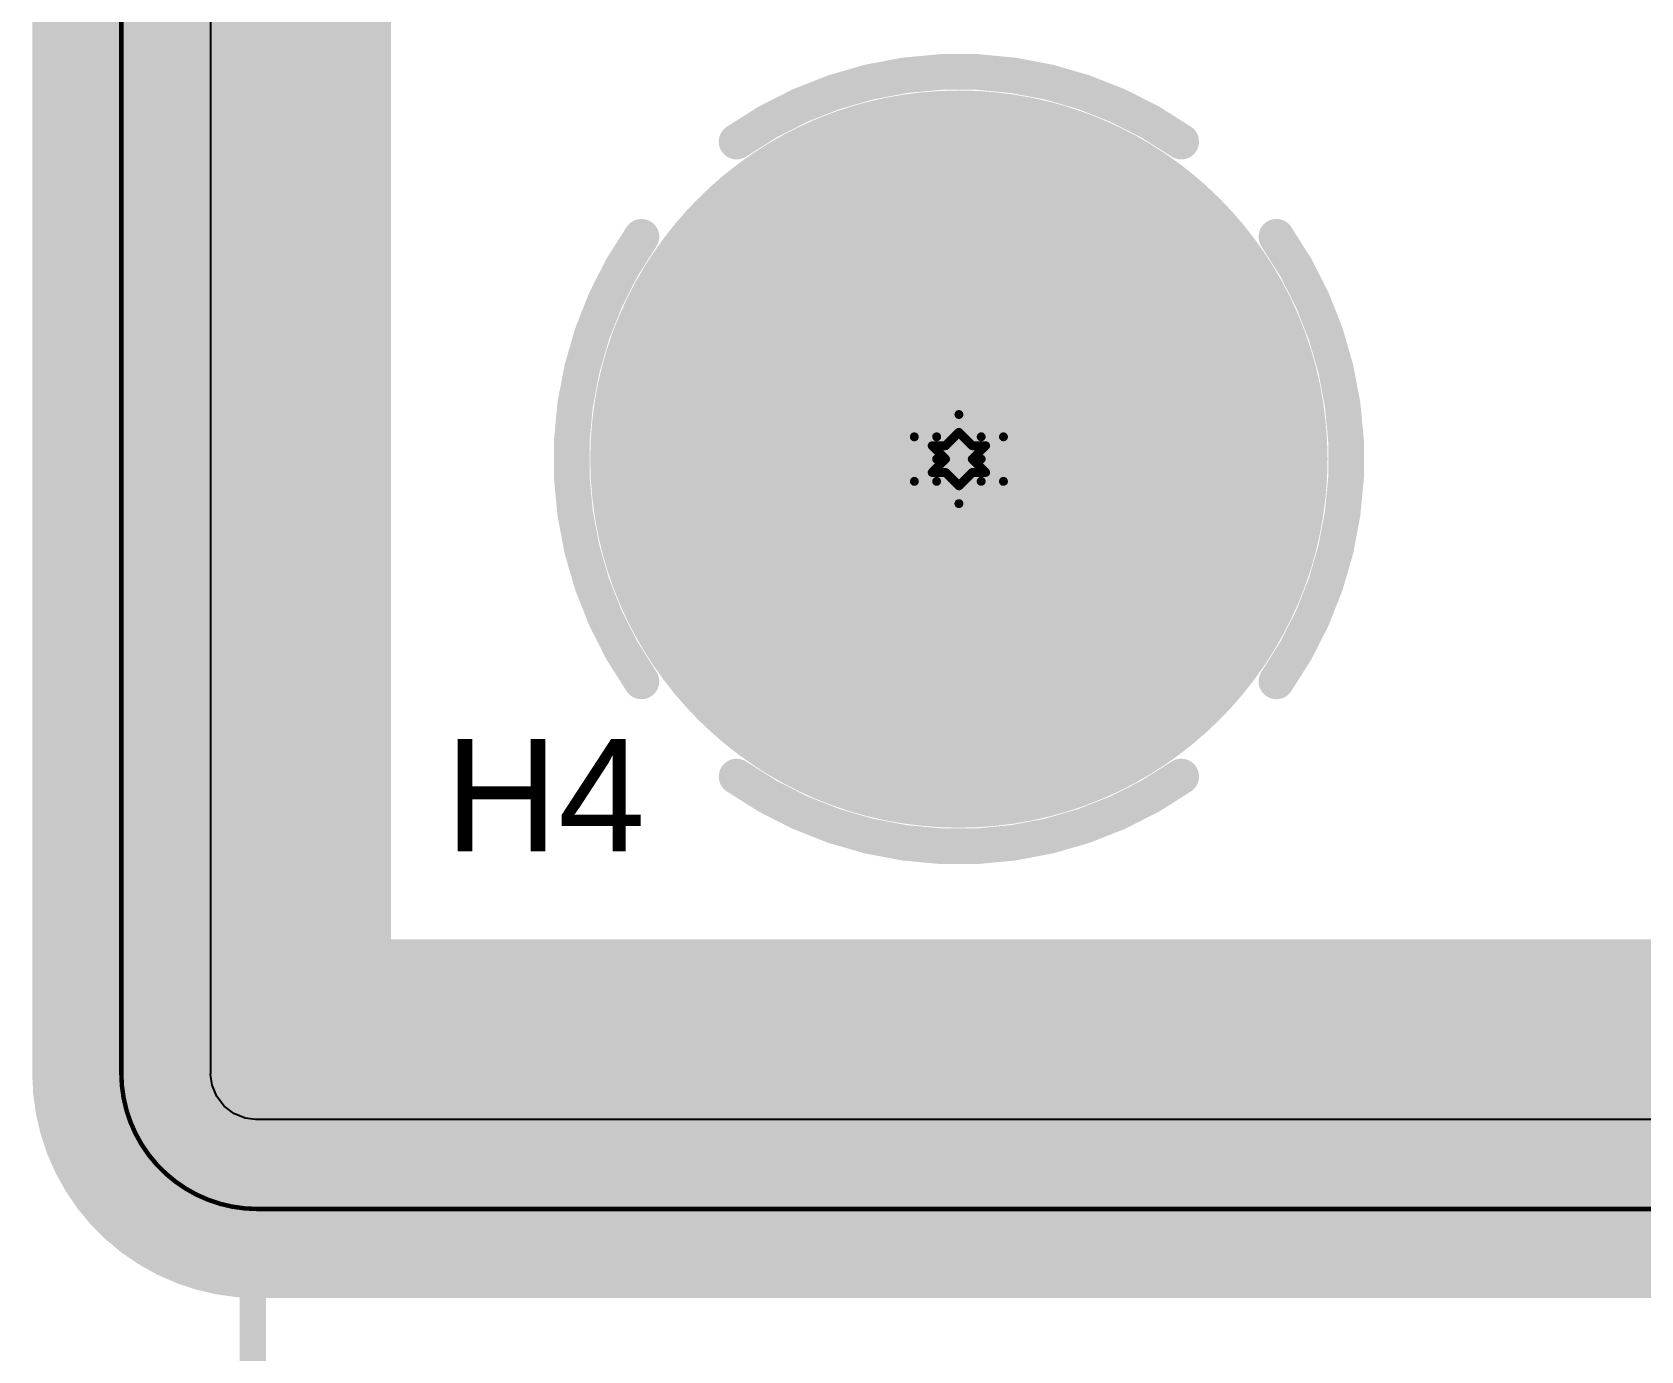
# Model space of a CAD drawing. Header units: inches. Extents: x -0.3 to 12.2, y -3.2 to 4.4.
# Drawn here: x -0.0205 to 0.3406, y 0.1152 to 0.4112 of the extents above; entities that cross this region are included whole.
import ezdxf

# ---------------------------------------------------------------- set-up
doc = ezdxf.new("R2010")
doc.units = ezdxf.units.IN
doc.header["$MEASUREMENT"] = 0
for name, color, linetype in [('Board', 76, 'Continuous'), ('Board Layer Stack Bottom Solder', 6, 'Continuous'), ('Bottom Layer_L8', 5, 'Continuous'), ('FAB_DWG_INFO', 1, 'Continuous'), ('Inner_L3', 76, 'Continuous'), ('Inner_L6', 156, 'Continuous'), ('Keep-Out Layer', 6, 'Continuous'), ('Multi-Layer', 9, 'Continuous'), ('Pad Holes', 156, 'Continuous'), ('Plane_L2', 76, 'Continuous'), ('Plane_L4', 136, 'Continuous'), ('Plane_L5', 16, 'Continuous'), ('Plane_L7', 216, 'Continuous'), ('Top Overlay', 2, 'Continuous'), ('Top Solder', 216, 'Continuous'), ('TOP_L1', 1, 'Continuous')]:
    doc.layers.add(name, color=color, linetype=linetype)
doc.styles.add('Arial', font='', dxfattribs={"height": 0.2})
doc.styles.get('Arial').set_extended_font_data('Arial')

# ---------------------------------------------------------------- blocks, each defined once
blk = doc.blocks.new('HOLE_3MM_293')
at = {"layer": 'Board Layer Stack Bottom Solder'}
h = blk.add_hatch(color=6, dxfattribs=at)
edge = h.paths.add_edge_path()
edge.add_arc((0, 0), 0.08274, 0, 360)
at = {"layer": 'Bottom Layer_L8'}
h = blk.add_hatch(color=5, dxfattribs=at)
edge = h.paths.add_edge_path()
edge.add_arc((0, 0), 0.07874, 0, 360)
at = {"layer": 'Inner_L3'}
h = blk.add_hatch(color=76, dxfattribs=at)
edge = h.paths.add_edge_path()
edge.add_arc((0, 0), 0.07874, 0, 360)
at = {"layer": 'Inner_L6'}
h = blk.add_hatch(color=156, dxfattribs=at)
edge = h.paths.add_edge_path()
edge.add_arc((0, 0), 0.07874, 0, 360)
at = {"layer": 'Multi-Layer'}
h = blk.add_hatch(color=9, dxfattribs=at)
edge = h.paths.add_edge_path()
edge.add_arc((0, 0), 0.07874, 0, 360)
at = {"layer": 'Pad Holes'}
h = blk.add_hatch(color=7, dxfattribs=at)
edge = h.paths.add_edge_path()
edge.add_arc((0, 0), 0.06299, 0, 360)
at = {"layer": 'Top Solder'}
h = blk.add_hatch(color=216, dxfattribs=at)
edge = h.paths.add_edge_path()
edge.add_arc((0, 0), 0.08274, 0, 360)
at = {"layer": 'TOP_L1'}
h = blk.add_hatch(color=1, dxfattribs=at)
edge = h.paths.add_edge_path()
edge.add_arc((0, 0), 0.07874, 0, 360)
at = {"layer": 'Plane_L2'}
for points in [[(-0.0499, 0.07126, 0.008, 0.008, -0.315299), (0.0499, 0.07126, 0.008, 0.008, 0)], [(-0.07126, -0.0499, 0.008, 0.008, -0.315299), (-0.07126, 0.0499, 0.008, 0.008, 0)], [(0.07126, 0.0499, 0.008, 0.008, -0.315299), (0.07126, -0.0499, 0.008, 0.008, 0)], [(0.0499, -0.07126, 0.008, 0.008, -0.315299), (-0.0499, -0.07126, 0.008, 0.008, 0)]]:
    blk.add_lwpolyline(points, format="xyseb", dxfattribs=at)
for points in [[(-0.0519, 0.07126, 0.004, 0.004, 1), (-0.0479, 0.07126, 0.004, 0.004, 1)], [(0.0479, 0.07126, 0.004, 0.004, 1), (0.0519, 0.07126, 0.004, 0.004, 1)], [(-0.07326, 0.0499, 0.004, 0.004, 1), (-0.06926, 0.0499, 0.004, 0.004, 1)], [(0.06926, 0.0499, 0.004, 0.004, 1), (0.07326, 0.0499, 0.004, 0.004, 1)], [(-0.07326, -0.0499, 0.004, 0.004, 1), (-0.06926, -0.0499, 0.004, 0.004, 1)], [(0.06926, -0.0499, 0.004, 0.004, 1), (0.07326, -0.0499, 0.004, 0.004, 1)], [(-0.0519, -0.07126, 0.004, 0.004, 1), (-0.0479, -0.07126, 0.004, 0.004, 1)], [(0.0479, -0.07126, 0.004, 0.004, 1), (0.0519, -0.07126, 0.004, 0.004, 1)]]:
    blk.add_lwpolyline(points, format="xyseb", close=True, dxfattribs=at)
at = {"layer": 'Plane_L4'}
for points in [[(-0.0499, 0.07126, 0.008, 0.008, -0.315299), (0.0499, 0.07126, 0.008, 0.008, 0)], [(-0.07126, -0.0499, 0.008, 0.008, -0.315299), (-0.07126, 0.0499, 0.008, 0.008, 0)], [(0.07126, 0.0499, 0.008, 0.008, -0.315299), (0.07126, -0.0499, 0.008, 0.008, 0)], [(0.0499, -0.07126, 0.008, 0.008, -0.315299), (-0.0499, -0.07126, 0.008, 0.008, 0)]]:
    blk.add_lwpolyline(points, format="xyseb", dxfattribs=at)
for points in [[(-0.0519, 0.07126, 0.004, 0.004, 1), (-0.0479, 0.07126, 0.004, 0.004, 1)], [(0.0479, 0.07126, 0.004, 0.004, 1), (0.0519, 0.07126, 0.004, 0.004, 1)], [(-0.07326, 0.0499, 0.004, 0.004, 1), (-0.06926, 0.0499, 0.004, 0.004, 1)], [(0.06926, 0.0499, 0.004, 0.004, 1), (0.07326, 0.0499, 0.004, 0.004, 1)], [(-0.07326, -0.0499, 0.004, 0.004, 1), (-0.06926, -0.0499, 0.004, 0.004, 1)], [(0.06926, -0.0499, 0.004, 0.004, 1), (0.07326, -0.0499, 0.004, 0.004, 1)], [(-0.0519, -0.07126, 0.004, 0.004, 1), (-0.0479, -0.07126, 0.004, 0.004, 1)], [(0.0479, -0.07126, 0.004, 0.004, 1), (0.0519, -0.07126, 0.004, 0.004, 1)]]:
    blk.add_lwpolyline(points, format="xyseb", close=True, dxfattribs=at)
at = {"layer": 'Plane_L5'}
for points in [[(-0.0499, 0.07126, 0.008, 0.008, -0.315299), (0.0499, 0.07126, 0.008, 0.008, 0)], [(-0.07126, -0.0499, 0.008, 0.008, -0.315299), (-0.07126, 0.0499, 0.008, 0.008, 0)], [(0.07126, 0.0499, 0.008, 0.008, -0.315299), (0.07126, -0.0499, 0.008, 0.008, 0)], [(0.0499, -0.07126, 0.008, 0.008, -0.315299), (-0.0499, -0.07126, 0.008, 0.008, 0)]]:
    blk.add_lwpolyline(points, format="xyseb", dxfattribs=at)
for points in [[(-0.0519, 0.07126, 0.004, 0.004, 1), (-0.0479, 0.07126, 0.004, 0.004, 1)], [(0.0479, 0.07126, 0.004, 0.004, 1), (0.0519, 0.07126, 0.004, 0.004, 1)], [(-0.07326, 0.0499, 0.004, 0.004, 1), (-0.06926, 0.0499, 0.004, 0.004, 1)], [(0.06926, 0.0499, 0.004, 0.004, 1), (0.07326, 0.0499, 0.004, 0.004, 1)], [(-0.07326, -0.0499, 0.004, 0.004, 1), (-0.06926, -0.0499, 0.004, 0.004, 1)], [(0.06926, -0.0499, 0.004, 0.004, 1), (0.07326, -0.0499, 0.004, 0.004, 1)], [(-0.0519, -0.07126, 0.004, 0.004, 1), (-0.0479, -0.07126, 0.004, 0.004, 1)], [(0.0479, -0.07126, 0.004, 0.004, 1), (0.0519, -0.07126, 0.004, 0.004, 1)]]:
    blk.add_lwpolyline(points, format="xyseb", close=True, dxfattribs=at)
at = {"layer": 'Plane_L7'}
for points in [[(-0.0499, 0.07126, 0.008, 0.008, -0.315299), (0.0499, 0.07126, 0.008, 0.008, 0)], [(-0.07126, -0.0499, 0.008, 0.008, -0.315299), (-0.07126, 0.0499, 0.008, 0.008, 0)], [(0.07126, 0.0499, 0.008, 0.008, -0.315299), (0.07126, -0.0499, 0.008, 0.008, 0)], [(0.0499, -0.07126, 0.008, 0.008, -0.315299), (-0.0499, -0.07126, 0.008, 0.008, 0)]]:
    blk.add_lwpolyline(points, format="xyseb", dxfattribs=at)
for points in [[(-0.0519, 0.07126, 0.004, 0.004, 1), (-0.0479, 0.07126, 0.004, 0.004, 1)], [(0.0479, 0.07126, 0.004, 0.004, 1), (0.0519, 0.07126, 0.004, 0.004, 1)], [(-0.07326, 0.0499, 0.004, 0.004, 1), (-0.06926, 0.0499, 0.004, 0.004, 1)], [(0.06926, 0.0499, 0.004, 0.004, 1), (0.07326, 0.0499, 0.004, 0.004, 1)], [(-0.07326, -0.0499, 0.004, 0.004, 1), (-0.06926, -0.0499, 0.004, 0.004, 1)], [(0.06926, -0.0499, 0.004, 0.004, 1), (0.07326, -0.0499, 0.004, 0.004, 1)], [(-0.0519, -0.07126, 0.004, 0.004, 1), (-0.0479, -0.07126, 0.004, 0.004, 1)], [(0.0479, -0.07126, 0.004, 0.004, 1), (0.0519, -0.07126, 0.004, 0.004, 1)]]:
    blk.add_lwpolyline(points, format="xyseb", close=True, dxfattribs=at)

msp = doc.modelspace()

# ---------------------------------------------------------------- linework, layer by layer
at = {"layer": 'Board'}
for points in [[(-0.00051, 0.17753, 0.001, 0.001, 0), (-0.00051, 3.42253, 0.001, 0.001, 0)], [(0.03002, 0.147, 0.001, 0.001, -0.414214), (-0.00051, 0.17753, 0.001, 0.001, 0)], [(0.03002, 0.147, 0.001, 0.001, 0), (0.61957, 0.147, 0.001, 0.001, 0)]]:
    msp.add_lwpolyline(points, format="xyseb", dxfattribs=at)
for points in [[(-0.00076, 0.17753, 0.0005, 0.0005, 1), (-0.00026, 0.17753, 0.0005, 0.0005, 1)], [(-0.00076, 0.17753, 0.0005, 0.0005, 1), (-0.00026, 0.17753, 0.0005, 0.0005, 1)], [(0.02977, 0.147, 0.0005, 0.0005, 1), (0.03027, 0.147, 0.0005, 0.0005, 1)], [(0.02977, 0.147, 0.0005, 0.0005, 1), (0.03027, 0.147, 0.0005, 0.0005, 1)]]:
    msp.add_lwpolyline(points, format="xyseb", close=True, dxfattribs=at)
at = {"layer": 'FAB_DWG_INFO'}
for points in [[(0.02902, -0.30491, 0.00591, 0.00591, 0), (0.02902, 0.33501, 0.00591, 0.00591, 0)], [(0.1825, 0.32033, 0.002, 0.002, 0), (0.1875, 0.32533, 0.002, 0.002, 0)], [(0.1875, 0.32533, 0.002, 0.002, 0), (0.1925, 0.32033, 0.002, 0.002, 0)], [(0.1845, 0.31833, 0.002, 0.002, 0), (0.1875, 0.32133, 0.002, 0.002, 0)], [(0.1875, 0.32133, 0.002, 0.002, 0), (0.1905, 0.31833, 0.002, 0.002, 0)], [(0.1775, 0.32033, 0.002, 0.002, 0), (0.1825, 0.31533, 0.002, 0.002, 0)], [(0.1775, 0.32033, 0.002, 0.002, 0), (0.1825, 0.32033, 0.002, 0.002, 0)], [(0.1815, 0.31833, 0.002, 0.002, 0), (0.1845, 0.31533, 0.002, 0.002, 0)], [(0.1815, 0.31833, 0.002, 0.002, 0), (0.1845, 0.31833, 0.002, 0.002, 0)], [(0.1905, 0.31833, 0.002, 0.002, 0), (0.1935, 0.31833, 0.002, 0.002, 0)], [(0.1905, 0.31533, 0.002, 0.002, 0), (0.1935, 0.31833, 0.002, 0.002, 0)], [(0.1925, 0.32033, 0.002, 0.002, 0), (0.1975, 0.32033, 0.002, 0.002, 0)], [(0.1925, 0.31533, 0.002, 0.002, 0), (0.1975, 0.32033, 0.002, 0.002, 0)], [(0.1775, 0.31033, 0.002, 0.002, 0), (0.1825, 0.31533, 0.002, 0.002, 0)], [(0.1815, 0.31233, 0.002, 0.002, 0), (0.1845, 0.31533, 0.002, 0.002, 0)], [(0.1905, 0.31533, 0.002, 0.002, 0), (0.1935, 0.31233, 0.002, 0.002, 0)], [(0.1925, 0.31533, 0.002, 0.002, 0), (0.1975, 0.31033, 0.002, 0.002, 0)], [(0.1775, 0.31033, 0.002, 0.002, 0), (0.1825, 0.31033, 0.002, 0.002, 0)], [(0.1815, 0.31233, 0.002, 0.002, 0), (0.1845, 0.31233, 0.002, 0.002, 0)], [(0.1825, 0.31033, 0.002, 0.002, 0), (0.1875, 0.30533, 0.002, 0.002, 0)], [(0.1845, 0.31233, 0.002, 0.002, 0), (0.1875, 0.30933, 0.002, 0.002, 0)], [(0.1875, 0.30933, 0.002, 0.002, 0), (0.1905, 0.31233, 0.002, 0.002, 0)], [(0.1875, 0.30533, 0.002, 0.002, 0), (0.1925, 0.31033, 0.002, 0.002, 0)], [(0.1905, 0.31233, 0.002, 0.002, 0), (0.1935, 0.31233, 0.002, 0.002, 0)], [(0.1925, 0.31033, 0.002, 0.002, 0), (0.1975, 0.31033, 0.002, 0.002, 0)], [(0.02902, -0.26554, 0.00591, 0.00591, 0), (0.02902, 0.29564, 0.00591, 0.00591, 0)], [(0.02902, -0.38365, 0.00591, 0.00591, 0), (0.02902, 0.25627, 0.00591, 0.00591, 0)]]:
    msp.add_lwpolyline(points, format="xyseb", dxfattribs=at)
for points in [[(0.02754, 0.33501, 0.00295, 0.00295, 1), (0.03049, 0.33501, 0.00295, 0.00295, 1)], [(0.187, 0.32533, 0.001, 0.001, 1), (0.188, 0.32533, 0.001, 0.001, 1)], [(0.187, 0.32533, 0.001, 0.001, 1), (0.188, 0.32533, 0.001, 0.001, 1)], [(0.187, 0.32133, 0.001, 0.001, 1), (0.188, 0.32133, 0.001, 0.001, 1)], [(0.187, 0.32133, 0.001, 0.001, 1), (0.188, 0.32133, 0.001, 0.001, 1)], [(0.177, 0.32033, 0.001, 0.001, 1), (0.178, 0.32033, 0.001, 0.001, 1)], [(0.177, 0.32033, 0.001, 0.001, 1), (0.178, 0.32033, 0.001, 0.001, 1)], [(0.181, 0.31833, 0.001, 0.001, 1), (0.182, 0.31833, 0.001, 0.001, 1)], [(0.181, 0.31833, 0.001, 0.001, 1), (0.182, 0.31833, 0.001, 0.001, 1)], [(0.182, 0.32033, 0.001, 0.001, 1), (0.183, 0.32033, 0.001, 0.001, 1)], [(0.182, 0.32033, 0.001, 0.001, 1), (0.183, 0.32033, 0.001, 0.001, 1)], [(0.184, 0.31833, 0.001, 0.001, 1), (0.185, 0.31833, 0.001, 0.001, 1)], [(0.184, 0.31833, 0.001, 0.001, 1), (0.185, 0.31833, 0.001, 0.001, 1)], [(0.19, 0.31833, 0.001, 0.001, 1), (0.191, 0.31833, 0.001, 0.001, 1)], [(0.19, 0.31833, 0.001, 0.001, 1), (0.191, 0.31833, 0.001, 0.001, 1)], [(0.192, 0.32033, 0.001, 0.001, 1), (0.193, 0.32033, 0.001, 0.001, 1)], [(0.192, 0.32033, 0.001, 0.001, 1), (0.193, 0.32033, 0.001, 0.001, 1)], [(0.193, 0.31833, 0.001, 0.001, 1), (0.194, 0.31833, 0.001, 0.001, 1)], [(0.193, 0.31833, 0.001, 0.001, 1), (0.194, 0.31833, 0.001, 0.001, 1)], [(0.197, 0.32033, 0.001, 0.001, 1), (0.198, 0.32033, 0.001, 0.001, 1)], [(0.197, 0.32033, 0.001, 0.001, 1), (0.198, 0.32033, 0.001, 0.001, 1)], [(0.182, 0.31533, 0.001, 0.001, 1), (0.183, 0.31533, 0.001, 0.001, 1)], [(0.182, 0.31533, 0.001, 0.001, 1), (0.183, 0.31533, 0.001, 0.001, 1)], [(0.184, 0.31533, 0.001, 0.001, 1), (0.185, 0.31533, 0.001, 0.001, 1)], [(0.184, 0.31533, 0.001, 0.001, 1), (0.185, 0.31533, 0.001, 0.001, 1)], [(0.19, 0.31533, 0.001, 0.001, 1), (0.191, 0.31533, 0.001, 0.001, 1)], [(0.19, 0.31533, 0.001, 0.001, 1), (0.191, 0.31533, 0.001, 0.001, 1)], [(0.192, 0.31533, 0.001, 0.001, 1), (0.193, 0.31533, 0.001, 0.001, 1)], [(0.192, 0.31533, 0.001, 0.001, 1), (0.193, 0.31533, 0.001, 0.001, 1)], [(0.177, 0.31033, 0.001, 0.001, 1), (0.178, 0.31033, 0.001, 0.001, 1)], [(0.177, 0.31033, 0.001, 0.001, 1), (0.178, 0.31033, 0.001, 0.001, 1)], [(0.181, 0.31233, 0.001, 0.001, 1), (0.182, 0.31233, 0.001, 0.001, 1)], [(0.181, 0.31233, 0.001, 0.001, 1), (0.182, 0.31233, 0.001, 0.001, 1)], [(0.182, 0.31033, 0.001, 0.001, 1), (0.183, 0.31033, 0.001, 0.001, 1)], [(0.182, 0.31033, 0.001, 0.001, 1), (0.183, 0.31033, 0.001, 0.001, 1)], [(0.184, 0.31233, 0.001, 0.001, 1), (0.185, 0.31233, 0.001, 0.001, 1)], [(0.184, 0.31233, 0.001, 0.001, 1), (0.185, 0.31233, 0.001, 0.001, 1)], [(0.19, 0.31233, 0.001, 0.001, 1), (0.191, 0.31233, 0.001, 0.001, 1)], [(0.19, 0.31233, 0.001, 0.001, 1), (0.191, 0.31233, 0.001, 0.001, 1)], [(0.192, 0.31033, 0.001, 0.001, 1), (0.193, 0.31033, 0.001, 0.001, 1)], [(0.192, 0.31033, 0.001, 0.001, 1), (0.193, 0.31033, 0.001, 0.001, 1)], [(0.193, 0.31233, 0.001, 0.001, 1), (0.194, 0.31233, 0.001, 0.001, 1)], [(0.193, 0.31233, 0.001, 0.001, 1), (0.194, 0.31233, 0.001, 0.001, 1)], [(0.197, 0.31033, 0.001, 0.001, 1), (0.198, 0.31033, 0.001, 0.001, 1)], [(0.197, 0.31033, 0.001, 0.001, 1), (0.198, 0.31033, 0.001, 0.001, 1)], [(0.187, 0.30933, 0.001, 0.001, 1), (0.188, 0.30933, 0.001, 0.001, 1)], [(0.187, 0.30933, 0.001, 0.001, 1), (0.188, 0.30933, 0.001, 0.001, 1)], [(0.187, 0.30533, 0.001, 0.001, 1), (0.188, 0.30533, 0.001, 0.001, 1)], [(0.187, 0.30533, 0.001, 0.001, 1), (0.188, 0.30533, 0.001, 0.001, 1)], [(0.02754, 0.29564, 0.00295, 0.00295, 1), (0.03049, 0.29564, 0.00295, 0.00295, 1)], [(0.02754, 0.25627, 0.00295, 0.00295, 1), (0.03049, 0.25627, 0.00295, 0.00295, 1)]]:
    msp.add_lwpolyline(points, format="xyseb", close=True, dxfattribs=at)
at = {"layer": 'Keep-Out Layer'}
for points in [[(0.03002, 0.17753, 0.06, 0.06, 0), (0.03002, 3.42253, 0.06, 0.06, 0)], [(0.03002, 0.17753, 0.06, 0.06, 0), (0.61957, 0.17753, 0.06, 0.06, 0)]]:
    msp.add_lwpolyline(points, format="xyseb", dxfattribs=at)
msp.add_lwpolyline([(0.01502, 0.17753, 0.03, 0.03, 1), (0.04502, 0.17753, 0.03, 0.03, 1)], format="xyseb", close=True, dxfattribs=at)
msp.add_lwpolyline([(0.01502, 0.17753, 0.03, 0.03, 1), (0.04502, 0.17753, 0.03, 0.03, 1)], format="xyseb", close=True, dxfattribs=at)
at = {"layer": 'Plane_L2'}
for p, q in [((0.01958, 0.17753), (0.01958, 3.42253)), ((0.01955, 0.17716), (0.01958, 0.17753)), ((0.01985, 0.17481), (0.01955, 0.17716)), ((0.0209, 0.17227), (0.01985, 0.17481)), ((0.02258, 0.17009), (0.0209, 0.17227)), ((0.02476, 0.16842), (0.02258, 0.17009)), ((0.02729, 0.16737), (0.02476, 0.16842)), ((0.02964, 0.16706), (0.02729, 0.16737)), ((0.03002, 0.1671), (0.02964, 0.16706)), ((0.61957, 0.1671), (0.03002, 0.1671))]:
    msp.add_line(p, q, dxfattribs=at)
for points in [[(-0.00051, 0.17753, 0.04, 0.04, 0), (-0.00051, 3.42253, 0.04, 0.04, 0)], [(0.03002, 0.147, 0.04, 0.04, -0.414214), (-0.00051, 0.17753, 0.04, 0.04, 0)], [(0.03002, 0.147, 0.04, 0.04, 0), (0.61957, 0.147, 0.04, 0.04, 0)]]:
    msp.add_lwpolyline(points, format="xyseb", dxfattribs=at)
for points in [[(-0.01051, 0.17753, 0.02, 0.02, 1), (0.00949, 0.17753, 0.02, 0.02, 1)], [(-0.01051, 0.17753, 0.02, 0.02, 1), (0.00949, 0.17753, 0.02, 0.02, 1)], [(0.02002, 0.147, 0.02, 0.02, 1), (0.04002, 0.147, 0.02, 0.02, 1)], [(0.02002, 0.147, 0.02, 0.02, 1), (0.04002, 0.147, 0.02, 0.02, 1)]]:
    msp.add_lwpolyline(points, format="xyseb", close=True, dxfattribs=at)
at = {"layer": 'Plane_L4'}
for p, q in [((0.01958, 0.17753), (0.01958, 3.42253)), ((0.01955, 0.17716), (0.01958, 0.17753)), ((0.01985, 0.17481), (0.01955, 0.17716)), ((0.0209, 0.17227), (0.01985, 0.17481)), ((0.02258, 0.17009), (0.0209, 0.17227)), ((0.02476, 0.16842), (0.02258, 0.17009)), ((0.02729, 0.16737), (0.02476, 0.16842)), ((0.02964, 0.16706), (0.02729, 0.16737)), ((0.03002, 0.1671), (0.02964, 0.16706)), ((0.61957, 0.1671), (0.03002, 0.1671))]:
    msp.add_line(p, q, dxfattribs=at)
for points in [[(-0.00051, 0.17753, 0.04, 0.04, 0), (-0.00051, 3.42253, 0.04, 0.04, 0)], [(0.03002, 0.147, 0.04, 0.04, -0.414214), (-0.00051, 0.17753, 0.04, 0.04, 0)], [(0.03002, 0.147, 0.04, 0.04, 0), (0.61957, 0.147, 0.04, 0.04, 0)]]:
    msp.add_lwpolyline(points, format="xyseb", dxfattribs=at)
for points in [[(-0.01051, 0.17753, 0.02, 0.02, 1), (0.00949, 0.17753, 0.02, 0.02, 1)], [(-0.01051, 0.17753, 0.02, 0.02, 1), (0.00949, 0.17753, 0.02, 0.02, 1)], [(0.02002, 0.147, 0.02, 0.02, 1), (0.04002, 0.147, 0.02, 0.02, 1)], [(0.02002, 0.147, 0.02, 0.02, 1), (0.04002, 0.147, 0.02, 0.02, 1)]]:
    msp.add_lwpolyline(points, format="xyseb", close=True, dxfattribs=at)
at = {"layer": 'Plane_L5'}
for p, q in [((0.01958, 0.17753), (0.01958, 3.42253)), ((0.01955, 0.17716), (0.01958, 0.17753)), ((0.01985, 0.17481), (0.01955, 0.17716)), ((0.0209, 0.17227), (0.01985, 0.17481)), ((0.02258, 0.17009), (0.0209, 0.17227)), ((0.02476, 0.16842), (0.02258, 0.17009)), ((0.02729, 0.16737), (0.02476, 0.16842)), ((0.02964, 0.16706), (0.02729, 0.16737)), ((0.03002, 0.1671), (0.02964, 0.16706)), ((0.61957, 0.1671), (0.03002, 0.1671))]:
    msp.add_line(p, q, dxfattribs=at)
for points in [[(-0.00051, 0.17753, 0.04, 0.04, 0), (-0.00051, 3.42253, 0.04, 0.04, 0)], [(0.03002, 0.147, 0.04, 0.04, -0.414214), (-0.00051, 0.17753, 0.04, 0.04, 0)], [(0.03002, 0.147, 0.04, 0.04, 0), (0.61957, 0.147, 0.04, 0.04, 0)]]:
    msp.add_lwpolyline(points, format="xyseb", dxfattribs=at)
for points in [[(-0.01051, 0.17753, 0.02, 0.02, 1), (0.00949, 0.17753, 0.02, 0.02, 1)], [(-0.01051, 0.17753, 0.02, 0.02, 1), (0.00949, 0.17753, 0.02, 0.02, 1)], [(0.02002, 0.147, 0.02, 0.02, 1), (0.04002, 0.147, 0.02, 0.02, 1)], [(0.02002, 0.147, 0.02, 0.02, 1), (0.04002, 0.147, 0.02, 0.02, 1)]]:
    msp.add_lwpolyline(points, format="xyseb", close=True, dxfattribs=at)
at = {"layer": 'Plane_L7'}
for p, q in [((0.01958, 0.17753), (0.01958, 3.42253)), ((0.01955, 0.17716), (0.01958, 0.17753)), ((0.01985, 0.17481), (0.01955, 0.17716)), ((0.0209, 0.17227), (0.01985, 0.17481)), ((0.02258, 0.17009), (0.0209, 0.17227)), ((0.02476, 0.16842), (0.02258, 0.17009)), ((0.02729, 0.16737), (0.02476, 0.16842)), ((0.02964, 0.16706), (0.02729, 0.16737)), ((0.03002, 0.1671), (0.02964, 0.16706)), ((0.61957, 0.1671), (0.03002, 0.1671))]:
    msp.add_line(p, q, dxfattribs=at)
for points in [[(-0.00051, 0.17753, 0.04, 0.04, 0), (-0.00051, 3.42253, 0.04, 0.04, 0)], [(0.03002, 0.147, 0.04, 0.04, -0.414214), (-0.00051, 0.17753, 0.04, 0.04, 0)], [(0.03002, 0.147, 0.04, 0.04, 0), (0.61957, 0.147, 0.04, 0.04, 0)]]:
    msp.add_lwpolyline(points, format="xyseb", dxfattribs=at)
for points in [[(-0.01051, 0.17753, 0.02, 0.02, 1), (0.00949, 0.17753, 0.02, 0.02, 1)], [(-0.01051, 0.17753, 0.02, 0.02, 1), (0.00949, 0.17753, 0.02, 0.02, 1)], [(0.02002, 0.147, 0.02, 0.02, 1), (0.04002, 0.147, 0.02, 0.02, 1)], [(0.02002, 0.147, 0.02, 0.02, 1), (0.04002, 0.147, 0.02, 0.02, 1)]]:
    msp.add_lwpolyline(points, format="xyseb", close=True, dxfattribs=at)

# ---------------------------------------------------------------- block references
msp.add_blockref('HOLE_3MM_293', (0.1875, 0.31533))

# ---------------------------------------------------------------- texts
at = {"layer": 'Top Overlay', "style": 'Arial'}
msp.add_text('H4', height=0.025197, dxfattribs=at).set_placement((0.07213, 0.2273))

doc.saveas('drawing.dxf')
